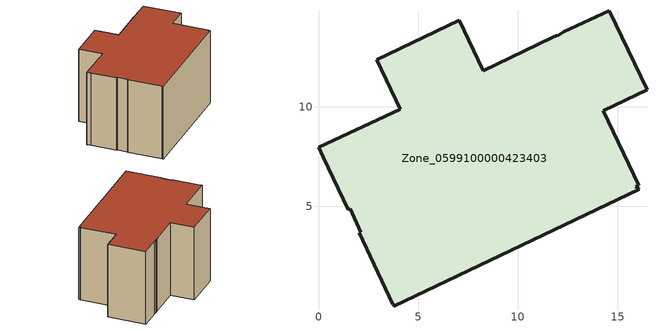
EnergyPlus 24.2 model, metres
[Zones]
Zone_0599100000423403
 floor ground (C_G): 11.69,13.46 11.97,13.59 12.01,13.55 12.31,13.75 14.59,14.81 16.47,10.86 14.27,9.81 16.06,6.06 15.91,5.99 16.1,5.87 3.79,0 3.8,0.13 3.74,0.1 2.03,3.67 2.11,3.71 1.59,4.88 1.48,4.83 0.23,7.47 0,7.96 4.09,9.88 2.91,12.36 7.05,14.34 8.26,11.81 z0
 wall outside (C_F): 14.59,14.81 12.31,13.75 12.01,13.55 11.97,13.59 11.69,13.46 8.26,11.81 7.05,14.34 2.91,12.36 4.09,9.88 0,7.96 0.23,7.47 1.48,4.83 1.59,4.88 2.11,3.71 2.03,3.67 3.74,0.1 3.8,0.13 3.79,0 16.1,5.87 15.91,5.99 16.06,6.06 14.27,9.81 16.47,10.86 14.59,14.81 z0:8.79
 roof outside (C_R): 11.97,13.59 11.69,13.46 8.26,11.81 7.05,14.34 2.91,12.36 4.09,9.88 0,7.96 0.23,7.47 1.48,4.83 1.59,4.88 2.11,3.71 2.03,3.67 3.74,0.1 3.8,0.13 3.79,0 16.1,5.87 15.91,5.99 16.06,6.06 14.27,9.81 16.47,10.86 14.59,14.81 12.31,13.75 12.01,13.55 z8.79
[BUILDING]
Pand.0599100000423403: North Axis=0; Terrain=City; Loads Convergence Tolerance Value=0.04; Temperature Convergence Tolerance Value=0.4; Solar Distribution=FullExterior; Maximum Number of Warmup Days=25; Minimum Number of Warmup Days=1
[Site:Location]
Rotterdam.The.Hague.AP_ZH_NLD Design_Conditions: Latitude=51.96; Longitude=4.45; Time Zone=1; Elevation=-4.5
[SITE:GROUNDTEMPERATURE:BUILDINGSURFACE]
18, 18, 18, 18, 18, 18, 18, 18, 18, 18, 18, 18
[MATERIAL] Thermal Absorptance=0.9; Solar Absorptance=0.7; Visible Absorptance=0.7
Name | Roughness | Thickness | Conductivity | Density | Specific Heat
G.D.1992-2005 | MediumSmooth | 0.15 | 0.06 | 540 | 1210
F.D.1992-2005 | Rough | 0.3 | 0.12 | 1920 | 840
R.D.1992-2005 | MediumRough | 0.2 | 0.08 | 1500 | 1000
[CONSTRUCTION]
C_G: G.D.1992-2005
C_F: F.D.1992-2005
C_R: R.D.1992-2005
[ZONE]
Zone_0599100000423403: Type=1; Multiplier=1; Ceiling Height=Autocalculate; Volume=Autocalculate; Floor Area=autocalculate; Part of Total Floor Area=Yes
[ZONEINFILTRATION:DESIGNFLOWRATE]
Infil_Zone_0599100000423403: Zone or ZoneList or Space or SpaceList=Zone_0599100000423403; Schedule=AlwaysOn; Design Flow Rate Calculation Method=Flow/Area; Flow Rate per Floor Area=0.0021; Constant Term Coefficient=1; Temperature Term Coefficient=0; Velocity Term Coefficient=0; Velocity Squared Term Coefficient=0
[HVACTEMPLATE:ZONE:IDEALLOADSAIRSYSTEM]
Zone_0599100000423403: Maximum Heating Supply Air Temperature=50; Minimum Cooling Supply Air Temperature=13; Maximum Heating Supply Air Humidity Ratio=0.0156; Minimum Cooling Supply Air Humidity Ratio=0.0077; Heating Limit=NoLimit; Cooling Limit=NoLimit; Dehumidification Control Type=ConstantSensibleHeatRatio; Cooling Sensible Heat Ratio=0.7; Dehumidification Setpoint=60; Humidification Control Type=None; Humidification Setpoint=30; Outdoor Air Method=None; Outdoor Air Flow Rate per Person=0.00944; Outdoor Air Flow Rate per Zone Floor Area=0; Outdoor Air Flow Rate per Zone=0; Demand Controlled Ventilation Type=None; Outdoor Air Economizer Type=NoEconomizer; Heat Recovery Type=None; Sensible Heat Recovery Effectiveness=0.7; Latent Heat Recovery Effectiveness=0.65
[ZONECONTROL:THERMOSTAT]
ThermostatControl_Zone_0599100000423403: Zone or ZoneList=Zone_0599100000423403; Control Type Schedule=DualSetpointControlType; Control 1=Thermostat_Zone_0599100000423403; Temperature Difference Between Cutout And Setpoint=0
[THERMOSTATSETPOINT:DUALSETPOINT]
Thermostat_Zone_0599100000423403: Heating Setpoint Temperature Schedule=HeatingSetpoint_Zone_0599100000423403; Cooling Setpoint Temperature Schedule=CoolingSetpoint_Zone_0599100000423403
[SCHEDULE:COMPACT]
HeatingSetpoint_Zone_0599100000423403: Through: 12/31, For: AllDays, Until: 24:00, 21
CoolingSetpoint_Zone_0599100000423403: Through: 12/31, For: AllDays, Until: 24:00, 24
DualSetpointControlType: Through: 12/31, For: AllDays, Until: 24:00, 4
AlwaysOn: Through: 12/31, For: AllDays, Until: 24:00, 1
